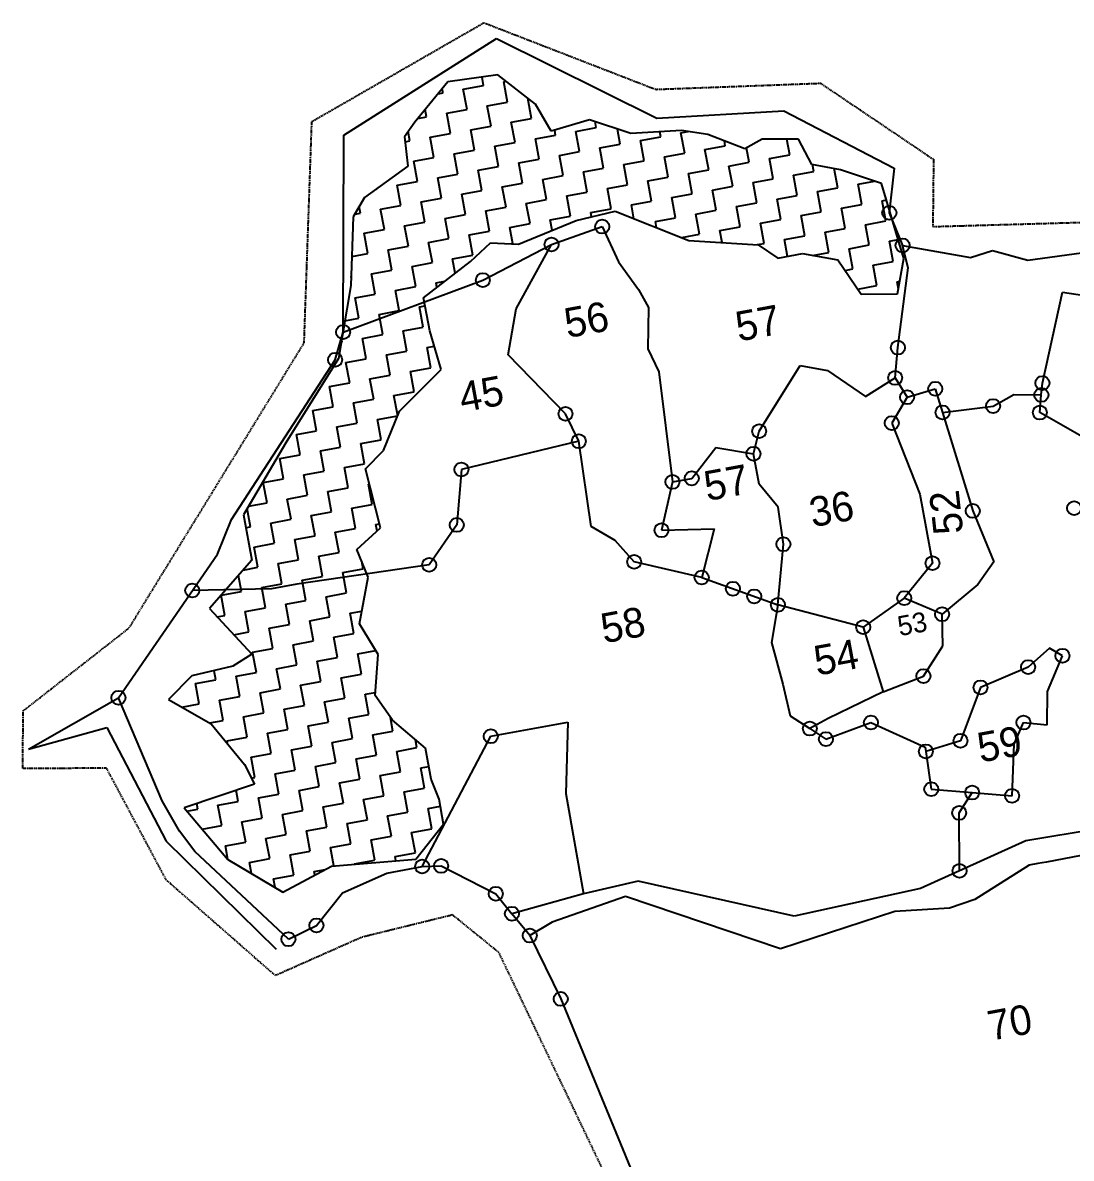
# Model space of a CAD drawing. Header units: metres. Extents: x 321210 to 324666, y 1829391 to 1832703.
# Drawn here: x 321210 to 321871, y 1830655 to 1831370 of the extents above; entities that cross this region are included whole.
import ezdxf

# ---------------------------------------------------------------- set-up
doc = ezdxf.new("R2010")
doc.units = ezdxf.units.M
doc.linetypes.add('DASHDOT', pattern=[1, 0.5, -0.25, 0, -0.25])
for name, color, linetype in [('OFF', 1, 'Continuous'), ('POLY_HATCH', 12, 'Continuous'), ('POLY_PARCEL', 6, 'Continuous'), ('POLY_WATER', 4, 'Continuous'), ('TEXT_PARCEL', 7, 'Continuous'), ('V_BOUND_STREAM_LINE', 7, 'DASHDOT')]:
    doc.layers.add(name, color=color, linetype=linetype)
doc.styles.add('TEXT_MAP', font='')
doc.styles.get('TEXT_MAP').set_extended_font_data('Kruti Dev 050')

msp = doc.modelspace()

# ---------------------------------------------------------------- linework, layer by layer
for centre in [(321756.57, 1831250.55), (321575.54, 1831241.86), (321543.6, 1831230.58), (321764.94, 1831230.05), (321500.27, 1831208.16), (321412.16, 1831175.39), (321761.98, 1831165.59), (321407.11, 1831157.92), (321760.27, 1831146.49), (321785.56, 1831139.67), (321853.05, 1831143.25), (321767.74, 1831134.3), (321852.41, 1831135.74), (321552.38, 1831123.83), (321790.13, 1831124.75), (321821.97, 1831128.77), (321851.48, 1831124.65), (321758.11, 1831118.05), (321674.52, 1831112.94), (321560.78, 1831106.59), (321670.88, 1831098.7), (321486.75, 1831088.77), (321619.83, 1831080.94), (321631.95, 1831083.18), (321809.16, 1831062.61), (321873.05, 1831064.4), (321483.8, 1831053.78), (321612.91, 1831050.44), (321689.75, 1831041.65), (321466.49, 1831028.68), (321595.68, 1831030.57), (321783.81, 1831029.7), (321638.25, 1831020.67), (321317.09, 1831012.48), (321657.97, 1831013.61), (321671.41, 1831008.79), (321686.35, 1831003.44), (321766.01, 1831007.69), (321789.83, 1830997.47), (321740.14, 1830989.35), (321865.73, 1830971.34), (321844.06, 1830964.22), (321778.08, 1830958.57), (321270.5, 1830944.91), (321814.04, 1830951.38), (321706.43, 1830925.43), (321744.99, 1830929.26), (321841.11, 1830929.23), (321505.27, 1830920.56), (321716.62, 1830918.81), (321801.44, 1830917.75), (321779.59, 1830911.04), (321783.04, 1830887.22), (321808.81, 1830885.1), (321833.95, 1830883.03), (321800.63, 1830872.25), (321462.06, 1830838.49), (321473.95, 1830838.84), (321800.85, 1830835.75), (321508.44, 1830821.32), (321518.65, 1830808.74), (321395.35, 1830801.39), (321529.85, 1830794.95), (321377.66, 1830792.62), (321549.37, 1830754.97)]:
    msp.add_circle(centre, 4.42)
at = {"layer": 'OFF'}
msp.add_line((321213.71, 1830912.41), (321270.5, 1830944.91), dxfattribs=at)
at = {"layer": 'POLY_HATCH'}
for p, q in [((321509.82, 1831337.61), (321478.29, 1831333.14)), ((321533.46, 1831319.07), (321509.82, 1831337.61)), ((321478.29, 1831333.14), (321457.36, 1831307.73)), ((321543.34, 1831302.03), (321533.46, 1831319.07)), ((321457.36, 1831307.73), (321450.97, 1831298.48)), ((321567.63, 1831309.2), (321543.34, 1831302.03)), ((321593.5, 1831300.5), (321567.63, 1831309.2)), ((321625.51, 1831302.36), (321593.5, 1831300.5)), ((321642.12, 1831300.04), (321625.51, 1831302.36)), ((321665.38, 1831290.85), (321642.12, 1831300.04)), ((321450.97, 1831298.48), (321453.03, 1831280)), ((321676.39, 1831296.93), (321665.38, 1831290.85)), ((321699.28, 1831297.1), (321676.39, 1831296.93)), ((321707.61, 1831281.13), (321699.28, 1831297.1)), ((321453.03, 1831280), (321425.68, 1831260.14)), ((321725.76, 1831277.74), (321707.61, 1831281.13)), ((321751.63, 1831269.04), (321725.76, 1831277.74)), ((321765.73, 1831221.81), (321751.63, 1831269.04)), ((321425.68, 1831260.14), (321418.48, 1831248.04)), ((321559.12, 1831245.68), (321583.65, 1831251.55)), ((321583.65, 1831251.55), (321630.17, 1831233.19)), ((321418.48, 1831248.04), (321417.03, 1831204.68)), ((321522.75, 1831230.89), (321559.12, 1831245.68)), ((321492.41, 1831219.92), (321505.08, 1831231.68)), ((321505.08, 1831231.68), (321522.75, 1831230.89)), ((321630.17, 1831233.19), (321673.82, 1831230.45)), ((321673.82, 1831230.45), (321686.17, 1831221.96)), ((321686.17, 1831221.96), (321701.81, 1831224.84)), ((321701.81, 1831224.84), (321724.11, 1831220.87)), ((321761.75, 1831199.52), (321765.73, 1831221.81)), ((321462.94, 1831196.98), (321492.41, 1831219.92)), ((321724.11, 1831220.87), (321738.87, 1831199.35)), ((321417.03, 1831204.68), (321409.31, 1831158.81)), ((321466.78, 1831176.13), (321462.94, 1831196.98)), ((321738.87, 1831199.35), (321761.75, 1831199.52)), ((321473.95, 1831151.87), (321466.78, 1831176.13)), ((321409.31, 1831158.81), (321375.99, 1831105.53)), ((321447.8, 1831125.5), (321473.95, 1831151.87)), ((321437.54, 1831100.71), (321447.8, 1831125.5)), ((321375.99, 1831105.53), (321349.29, 1831060.2)), ((321426.19, 1831089.19), (321437.54, 1831100.71)), ((321435.76, 1831051.89), (321426.19, 1831089.19)), ((321349.29, 1831060.2), (321354.58, 1831031.54)), ((321420.73, 1831038.35), (321435.76, 1831051.89)), ((321428, 1831020.83), (321420.73, 1831038.35)), ((321354.58, 1831031.54), (321327.85, 1831001.03)), ((321422.61, 1830991.56), (321428, 1831020.83)), ((321327.85, 1831001.03), (321354.71, 1830972.31)), ((321434.28, 1830972.16), (321422.61, 1830991.56)), ((321354.71, 1830972.31), (321342.63, 1830964.69)), ((321432.32, 1830946.21), (321434.28, 1830972.16)), ((321342.63, 1830964.69), (321316.79, 1830958.59)), ((321316.79, 1830958.59), (321302.01, 1830943.74)), ((321302.01, 1830943.74), (321329.08, 1830928.52)), ((321443.26, 1830930.71), (321432.32, 1830946.21)), ((321329.08, 1830928.52), (321350, 1830902.75)), ((321464.05, 1830913), (321443.26, 1830930.71)), ((321467.65, 1830893.46), (321464.05, 1830913)), ((321350, 1830902.75), (321356.32, 1830890.45)), ((321472.66, 1830880.91), (321467.65, 1830893.46)), ((321356.32, 1830890.45), (321311.88, 1830875.52)), ((321475.54, 1830865.28), (321472.66, 1830880.91)), ((321311.88, 1830875.52), (321339.47, 1830842.89)), ((321458.04, 1830843.2), (321475.54, 1830865.28)), ((321339.47, 1830842.89), (321374.26, 1830822.37)), ((321404.93, 1830838.8), (321458.04, 1830843.2)), ((321374.26, 1830822.37), (321404.93, 1830838.8))]:
    msp.add_line(p, q, dxfattribs=at)
at = {"layer": 'POLY_HATCH', "linetype": 'Continuous'}
for p, q in [((321500.74, 1831330.85), (321499.76, 1831336.18)), ((321475.18, 1831326.14), (321474.69, 1831328.78)), ((321487.96, 1831328.49), (321500.74, 1831330.85)), ((321513.53, 1831333.2), (321515.07, 1831333.49)), ((321515.88, 1831320.42), (321513.53, 1831333.2)), ((321472.04, 1831325.56), (321475.18, 1831326.14)), ((321490.32, 1831315.71), (321487.96, 1831328.49)), ((321528.66, 1831322.78), (321528.71, 1831322.79)), ((321531.02, 1831310), (321528.66, 1831322.78)), ((321464.75, 1831311), (321463.89, 1831315.67)), ((321477.54, 1831313.35), (321490.32, 1831315.71)), ((321503.1, 1831318.07), (321515.88, 1831320.42)), ((321505.46, 1831305.28), (321503.1, 1831318.07)), ((321459.2, 1831309.98), (321464.75, 1831311)), ((321479.89, 1831300.57), (321477.54, 1831313.35)), ((321518.24, 1831307.64), (321531.02, 1831310)), ((321520.59, 1831294.86), (321518.24, 1831307.64)), ((321571.72, 1831304.28), (321571.03, 1831308.06)), ((321454.33, 1831295.86), (321453.24, 1831301.77)), ((321467.11, 1831298.22), (321479.89, 1831300.57)), ((321492.67, 1831302.93), (321505.46, 1831305.28)), ((321495.03, 1831290.15), (321492.67, 1831302.93)), ((321546.16, 1831299.57), (321545.58, 1831302.69)), ((321558.94, 1831301.93), (321571.72, 1831304.28)), ((321561.3, 1831289.14), (321558.94, 1831301.93)), ((321586.86, 1831293.86), (321585.11, 1831303.32)), ((321612.42, 1831298.57), (321611.87, 1831301.57)), ((321625.21, 1831300.92), (321629.77, 1831301.77)), ((321627.56, 1831288.14), (321625.21, 1831300.92)), ((321451.33, 1831295.31), (321454.33, 1831295.86)), ((321469.47, 1831285.44), (321467.11, 1831298.22)), ((321507.81, 1831292.5), (321520.59, 1831294.86)), ((321533.38, 1831297.21), (321546.16, 1831299.57)), ((321535.73, 1831284.43), (321533.38, 1831297.21)), ((321574.08, 1831291.5), (321586.86, 1831293.86)), ((321599.64, 1831296.21), (321612.42, 1831298.57)), ((321602, 1831283.43), (321599.64, 1831296.21)), ((321640.34, 1831290.5), (321653.13, 1831292.85)), ((321653.13, 1831292.85), (321652.56, 1831295.91)), ((321693.83, 1831287.14), (321692, 1831297.05)), ((321482.25, 1831287.79), (321495.03, 1831290.15)), ((321484.6, 1831275.01), (321482.25, 1831287.79)), ((321510.17, 1831279.72), (321507.81, 1831292.5)), ((321548.51, 1831286.79), (321561.3, 1831289.14)), ((321550.87, 1831274.01), (321548.51, 1831286.79)), ((321576.43, 1831278.72), (321574.08, 1831291.5)), ((321614.78, 1831285.79), (321627.56, 1831288.14)), ((321617.14, 1831273), (321614.78, 1831285.79)), ((321642.7, 1831277.72), (321640.34, 1831290.5)), ((321668.26, 1831282.43), (321666.59, 1831291.52)), ((321681.05, 1831284.78), (321693.83, 1831287.14)), ((321456.68, 1831283.08), (321469.47, 1831285.44)), ((321459.04, 1831270.3), (321456.68, 1831283.08)), ((321497.39, 1831277.36), (321510.17, 1831279.72)), ((321522.95, 1831282.08), (321535.73, 1831284.43)), ((321525.31, 1831269.29), (321522.95, 1831282.08)), ((321563.65, 1831276.36), (321576.43, 1831278.72)), ((321589.22, 1831281.07), (321602, 1831283.43)), ((321591.57, 1831268.29), (321589.22, 1831281.07)), ((321655.48, 1831280.07), (321668.26, 1831282.43)), ((321657.84, 1831267.29), (321655.48, 1831280.07)), ((321683.4, 1831272), (321681.05, 1831284.78)), ((321708.96, 1831276.71), (321708.17, 1831281.03)), ((321471.82, 1831272.65), (321484.6, 1831275.01)), ((321474.18, 1831259.87), (321471.82, 1831272.65)), ((321499.74, 1831264.58), (321497.39, 1831277.36)), ((321538.09, 1831271.65), (321550.87, 1831274.01)), ((321540.44, 1831258.87), (321538.09, 1831271.65)), ((321566.01, 1831263.58), (321563.65, 1831276.36)), ((321604.35, 1831270.65), (321617.14, 1831273)), ((321629.92, 1831275.36), (321642.7, 1831277.72)), ((321632.27, 1831262.58), (321629.92, 1831275.36)), ((321670.62, 1831269.65), (321683.4, 1831272)), ((321696.18, 1831274.36), (321708.96, 1831276.71)), ((321698.54, 1831261.57), (321696.18, 1831274.36)), ((321724.1, 1831266.29), (321721.86, 1831278.47)), ((321433.08, 1831265.51), (321433.48, 1831265.59)), ((321433.48, 1831265.59), (321433.44, 1831265.78)), ((321446.26, 1831267.94), (321459.04, 1831270.3)), ((321448.61, 1831255.16), (321446.26, 1831267.94)), ((321486.96, 1831262.23), (321499.74, 1831264.58)), ((321512.52, 1831266.94), (321525.31, 1831269.29)), ((321514.88, 1831254.16), (321512.52, 1831266.94)), ((321578.79, 1831265.94), (321591.57, 1831268.29)), ((321581.15, 1831253.15), (321578.79, 1831265.94)), ((321606.71, 1831257.87), (321604.35, 1831270.65)), ((321645.06, 1831264.93), (321657.84, 1831267.29)), ((321647.41, 1831252.15), (321645.06, 1831264.93)), ((321672.97, 1831256.86), (321670.62, 1831269.65)), ((321711.32, 1831263.93), (321724.1, 1831266.29)), ((321736.88, 1831268.64), (321747.18, 1831270.54)), ((321739.24, 1831255.86), (321736.88, 1831268.64)), ((321461.4, 1831257.52), (321474.18, 1831259.87)), ((321463.75, 1831244.73), (321461.4, 1831257.52)), ((321489.32, 1831249.45), (321486.96, 1831262.23)), ((321527.66, 1831256.51), (321540.44, 1831258.87)), ((321553.23, 1831261.22), (321566.01, 1831263.58)), ((321555.58, 1831248.44), (321553.23, 1831261.22)), ((321593.93, 1831255.51), (321606.71, 1831257.87)), ((321619.49, 1831260.22), (321632.27, 1831262.58)), ((321621.85, 1831247.44), (321619.49, 1831260.22)), ((321685.76, 1831259.22), (321698.54, 1831261.57)), ((321688.11, 1831246.44), (321685.76, 1831259.22)), ((321713.68, 1831251.15), (321711.32, 1831263.93)), ((321752.02, 1831258.22), (321754.72, 1831258.71)), ((321754.38, 1831245.43), (321752.02, 1831258.22)), ((321419.52, 1831249.8), (321423.05, 1831250.45)), ((321423.05, 1831250.45), (321422.31, 1831254.48)), ((321435.83, 1831252.8), (321448.61, 1831255.16)), ((321438.19, 1831240.02), (321435.83, 1831252.8)), ((321502.1, 1831251.8), (321514.88, 1831254.16)), ((321504.45, 1831239.02), (321502.1, 1831251.8)), ((321530.02, 1831243.73), (321527.66, 1831256.51)), ((321568.36, 1831250.8), (321581.15, 1831253.15)), ((321568.88, 1831248.01), (321568.36, 1831250.8)), ((321595.52, 1831246.86), (321593.93, 1831255.51)), ((321634.63, 1831249.8), (321647.41, 1831252.15)), ((321660.19, 1831254.51), (321672.97, 1831256.86)), ((321662.55, 1831241.73), (321660.19, 1831254.51)), ((321700.89, 1831248.79), (321713.68, 1831251.15)), ((321726.46, 1831253.5), (321739.24, 1831255.86)), ((321728.81, 1831240.72), (321726.46, 1831253.5)), ((321450.97, 1831242.38), (321463.75, 1831244.73)), ((321476.53, 1831247.09), (321489.32, 1831249.45)), ((321478.89, 1831234.31), (321476.53, 1831247.09)), ((321517.24, 1831241.37), (321530.02, 1831243.73)), ((321542.8, 1831246.09), (321555.58, 1831248.44)), ((321544.01, 1831239.54), (321542.8, 1831246.09)), ((321609.07, 1831245.08), (321621.85, 1831247.44)), ((321609.77, 1831241.24), (321609.07, 1831245.08)), ((321636.98, 1831237.01), (321634.63, 1831249.8)), ((321675.33, 1831244.08), (321688.11, 1831246.44)), ((321677.69, 1831231.3), (321675.33, 1831244.08)), ((321703.25, 1831236.01), (321700.89, 1831248.79)), ((321741.6, 1831243.08), (321754.38, 1831245.43)), ((321743.95, 1831230.3), (321741.6, 1831243.08)), ((321425.41, 1831237.67), (321438.19, 1831240.02)), ((321427.76, 1831224.88), (321425.41, 1831237.67)), ((321453.33, 1831229.6), (321450.97, 1831242.38)), ((321491.67, 1831236.66), (321504.45, 1831239.02)), ((321494.03, 1831223.88), (321491.67, 1831236.66)), ((321519.14, 1831231.05), (321517.24, 1831241.37)), ((321625.73, 1831234.94), (321636.98, 1831237.01)), ((321649.77, 1831239.37), (321662.55, 1831241.73)), ((321651.15, 1831231.87), (321649.77, 1831239.37)), ((321690.47, 1831233.66), (321703.25, 1831236.01)), ((321716.03, 1831238.37), (321728.81, 1831240.72)), ((321718.39, 1831225.59), (321716.03, 1831238.37)), ((321440.54, 1831227.24), (321453.33, 1831229.6)), ((321466.11, 1831231.95), (321478.89, 1831234.31)), ((321468.46, 1831219.17), (321466.11, 1831231.95)), ((321673.28, 1831230.49), (321677.69, 1831231.3)), ((321692.41, 1831223.11), (321690.47, 1831233.66)), ((321731.17, 1831227.94), (321743.95, 1831230.3)), ((321756.73, 1831232.65), (321762.19, 1831233.66)), ((321759.09, 1831219.87), (321756.73, 1831232.65)), ((321417.64, 1831223.02), (321427.76, 1831224.88)), ((321442.9, 1831214.46), (321440.54, 1831227.24)), ((321481.25, 1831221.53), (321494.03, 1831223.88)), ((321482.91, 1831212.52), (321481.25, 1831221.53)), ((321708.19, 1831223.71), (321718.39, 1831225.59)), ((321733.53, 1831215.16), (321731.17, 1831227.94)), ((321430.12, 1831212.1), (321442.9, 1831214.46)), ((321455.68, 1831216.81), (321468.46, 1831219.17)), ((321458.04, 1831204.03), (321455.68, 1831216.81)), ((321728.64, 1831214.26), (321733.53, 1831215.16)), ((321746.31, 1831217.51), (321759.09, 1831219.87)), ((321748.66, 1831204.73), (321746.31, 1831217.51)), ((321417.2, 1831209.72), (321417.34, 1831209.75)), ((321417.34, 1831209.75), (321417.22, 1831210.36)), ((321432.47, 1831199.32), (321430.12, 1831212.1)), ((321470.82, 1831206.39), (321476.34, 1831207.41)), ((321761.45, 1831207.09), (321763.16, 1831207.4)), ((321762.29, 1831202.52), (321761.45, 1831207.09)), ((321445.26, 1831201.68), (321458.04, 1831204.03)), ((321447.61, 1831188.89), (321445.26, 1831201.68)), ((321471.35, 1831203.52), (321470.82, 1831206.39)), ((321736.69, 1831202.53), (321748.66, 1831204.73)), ((321419.69, 1831196.96), (321432.47, 1831199.32)), ((321422.05, 1831184.18), (321419.69, 1831196.96)), ((321434.83, 1831186.54), (321447.61, 1831188.89)), ((321437.19, 1831173.76), (321434.83, 1831186.54)), ((321460.39, 1831191.25), (321463.88, 1831191.89)), ((321462.75, 1831178.47), (321460.39, 1831191.25)), ((321413.31, 1831182.57), (321422.05, 1831184.18)), ((321449.97, 1831176.11), (321462.75, 1831178.47)), ((321424.4, 1831171.4), (321437.19, 1831173.76)), ((321426.76, 1831158.62), (321424.4, 1831171.4)), ((321452.32, 1831163.33), (321449.97, 1831176.11)), ((321411.02, 1831168.93), (321411.62, 1831169.04)), ((321411.62, 1831169.04), (321411.31, 1831170.71)), ((321465.11, 1831165.69), (321469.62, 1831166.52)), ((321467.46, 1831152.9), (321465.11, 1831165.69)), ((321413.98, 1831156.26), (321426.76, 1831158.62)), ((321439.54, 1831160.97), (321452.32, 1831163.33)), ((321441.9, 1831148.19), (321439.54, 1831160.97)), ((321416.33, 1831143.48), (321413.98, 1831156.26)), ((321454.68, 1831150.55), (321467.46, 1831152.9)), ((321457.04, 1831137.77), (321454.68, 1831150.55)), ((321403.55, 1831141.12), (321416.33, 1831143.48)), ((321429.12, 1831145.84), (321441.9, 1831148.19)), ((321431.47, 1831133.05), (321429.12, 1831145.84)), ((321405.91, 1831128.34), (321403.55, 1831141.12)), ((321444.25, 1831135.41), (321457.04, 1831137.77)), ((321446.61, 1831122.63), (321444.25, 1831135.41)), ((321393.13, 1831125.99), (321405.91, 1831128.34)), ((321418.69, 1831130.7), (321431.47, 1831133.05)), ((321421.05, 1831117.92), (321418.69, 1831130.7)), ((321395.48, 1831113.2), (321393.13, 1831125.99)), ((321433.83, 1831120.27), (321446.61, 1831122.63)), ((321408.26, 1831115.56), (321421.05, 1831117.92)), ((321410.62, 1831102.78), (321408.26, 1831115.56)), ((321436.18, 1831107.49), (321433.83, 1831120.27)), ((321382.7, 1831110.85), (321395.48, 1831113.2)), ((321385.06, 1831098.07), (321382.7, 1831110.85)), ((321423.4, 1831105.13), (321436.18, 1831107.49)), ((321397.84, 1831100.42), (321410.62, 1831102.78)), ((321400.19, 1831087.64), (321397.84, 1831100.42)), ((321425.76, 1831092.35), (321423.4, 1831105.13)), ((321372.27, 1831095.71), (321385.06, 1831098.07)), ((321374.63, 1831082.93), (321372.27, 1831095.71)), ((321387.41, 1831085.29), (321400.19, 1831087.64)), ((321389.77, 1831072.5), (321387.41, 1831085.29)), ((321412.97, 1831090), (321425.76, 1831092.35)), ((321415.33, 1831077.21), (321412.97, 1831090)), ((321361.85, 1831080.57), (321374.63, 1831082.93)), ((321364.2, 1831067.79), (321361.85, 1831080.57)), ((321428.11, 1831079.57), (321428.63, 1831079.67)), ((321430.47, 1831066.79), (321428.11, 1831079.57)), ((321376.98, 1831070.15), (321389.77, 1831072.5)), ((321402.55, 1831074.86), (321415.33, 1831077.21)), ((321404.9, 1831062.08), (321402.55, 1831074.86)), ((321353.78, 1831052.65), (321351.65, 1831064.2)), ((321352.49, 1831065.63), (321364.2, 1831067.79)), ((321379.34, 1831057.37), (321376.98, 1831070.15)), ((321417.69, 1831064.43), (321430.47, 1831066.79)), ((321420.04, 1831051.65), (321417.69, 1831064.43)), ((321366.56, 1831055.01), (321379.34, 1831057.37)), ((321392.12, 1831059.72), (321404.9, 1831062.08)), ((321394.48, 1831046.94), (321392.12, 1831059.72)), ((321350.79, 1831052.1), (321353.78, 1831052.65)), ((321368.91, 1831042.23), (321366.56, 1831055.01)), ((321407.26, 1831049.3), (321420.04, 1831051.65)), ((321432.82, 1831054.01), (321435.11, 1831054.43)), ((321433.58, 1831049.93), (321432.82, 1831054.01)), ((321381.7, 1831044.58), (321394.48, 1831046.94)), ((321384.05, 1831031.8), (321381.7, 1831044.58)), ((321409.62, 1831036.51), (321407.26, 1831049.3)), ((321356.13, 1831039.87), (321368.91, 1831042.23)), ((321358.49, 1831027.09), (321356.13, 1831039.87)), ((321396.83, 1831034.16), (321409.62, 1831036.51)), ((321371.27, 1831029.45), (321384.05, 1831031.8)), ((321373.63, 1831016.66), (321371.27, 1831029.45)), ((321399.19, 1831021.38), (321396.83, 1831034.16)), ((321424.75, 1831026.09), (321423.9, 1831030.7)), ((321348.06, 1831011.95), (321346.21, 1831021.99)), ((321349.17, 1831025.37), (321358.49, 1831027.09)), ((321386.41, 1831019.02), (321399.19, 1831021.38)), ((321411.97, 1831023.73), (321424.75, 1831026.09)), ((321414.33, 1831010.95), (321411.97, 1831023.73)), ((321360.84, 1831014.31), (321373.63, 1831016.66)), ((321363.2, 1831001.53), (321360.84, 1831014.31)), ((321388.76, 1831006.24), (321386.41, 1831019.02)), ((321337.64, 1830996.81), (321335.29, 1831009.53)), ((321335.37, 1831009.61), (321348.06, 1831011.95)), ((321401.55, 1831008.59), (321414.33, 1831010.95)), ((321403.9, 1830995.81), (321401.55, 1831008.59)), ((321350.42, 1830999.17), (321363.2, 1831001.53)), ((321375.98, 1831003.88), (321388.76, 1831006.24)), ((321378.34, 1830991.1), (321375.98, 1831003.88)), ((321416.68, 1830998.17), (321424.08, 1830999.53)), ((321332.65, 1830995.89), (321337.64, 1830996.81)), ((321352.77, 1830986.39), (321350.42, 1830999.17)), ((321391.12, 1830993.46), (321403.9, 1830995.81)), ((321393.48, 1830980.67), (321391.12, 1830993.46)), ((321419.04, 1830985.39), (321416.68, 1830998.17)), ((321343.19, 1830984.62), (321352.77, 1830986.39)), ((321365.56, 1830988.74), (321378.34, 1830991.1)), ((321367.91, 1830975.96), (321365.56, 1830988.74)), ((321406.26, 1830983.03), (321419.04, 1830985.39)), ((321380.69, 1830978.32), (321393.48, 1830980.67)), ((321383.05, 1830965.54), (321380.69, 1830978.32)), ((321408.61, 1830970.25), (321406.26, 1830983.03)), ((321355.13, 1830973.61), (321367.91, 1830975.96)), ((321357.49, 1830960.82), (321355.13, 1830973.61)), ((321421.4, 1830972.6), (321432.75, 1830974.7)), ((321423.75, 1830959.82), (321421.4, 1830972.6)), ((321370.27, 1830963.18), (321383.05, 1830965.54)), ((321395.83, 1830967.89), (321408.61, 1830970.25)), ((321398.19, 1830955.11), (321395.83, 1830967.89)), ((321331.92, 1830956.11), (321330.85, 1830961.91)), ((321344.7, 1830958.47), (321357.49, 1830960.82)), ((321347.06, 1830945.69), (321344.7, 1830958.47)), ((321372.62, 1830950.4), (321370.27, 1830963.18)), ((321410.97, 1830957.47), (321423.75, 1830959.82)), ((321413.33, 1830944.68), (321410.97, 1830957.47)), ((321319.14, 1830953.76), (321331.92, 1830956.11)), ((321321.5, 1830940.97), (321319.14, 1830953.76)), ((321359.84, 1830948.04), (321372.62, 1830950.4)), ((321385.41, 1830952.75), (321398.19, 1830955.11)), ((321387.76, 1830939.97), (321385.41, 1830952.75)), ((321334.28, 1830943.33), (321347.06, 1830945.69)), ((321336.63, 1830930.55), (321334.28, 1830943.33)), ((321362.2, 1830935.26), (321359.84, 1830948.04)), ((321400.54, 1830942.33), (321413.33, 1830944.68)), ((321402.9, 1830929.55), (321400.54, 1830942.33)), ((321426.11, 1830947.04), (321432.47, 1830948.21)), ((321428.46, 1830934.26), (321426.11, 1830947.04)), ((321310.52, 1830938.95), (321321.5, 1830940.97)), ((321349.42, 1830932.9), (321362.2, 1830935.26)), ((321374.98, 1830937.62), (321387.76, 1830939.97)), ((321377.34, 1830924.83), (321374.98, 1830937.62)), ((321328.23, 1830929), (321336.63, 1830930.55)), ((321351.77, 1830920.12), (321349.42, 1830932.9)), ((321390.12, 1830927.19), (321402.9, 1830929.55)), ((321415.68, 1830931.9), (321428.46, 1830934.26)), ((321418.04, 1830919.12), (321415.68, 1830931.9)), ((321443.6, 1830923.83), (321442, 1830932.49)), ((321364.55, 1830922.48), (321377.34, 1830924.83)), ((321366.91, 1830909.7), (321364.55, 1830922.48)), ((321392.47, 1830914.41), (321390.12, 1830927.19)), ((321430.82, 1830921.48), (321443.6, 1830923.83)), ((321433.17, 1830908.69), (321430.82, 1830921.48)), ((321338.99, 1830917.77), (321351.77, 1830920.12)), ((321339.34, 1830915.89), (321338.99, 1830917.77)), ((321379.69, 1830912.05), (321392.47, 1830914.41)), ((321405.26, 1830916.76), (321418.04, 1830919.12)), ((321407.61, 1830903.98), (321405.26, 1830916.76)), ((321458.74, 1830913.41), (321457.84, 1830918.29)), ((321354.13, 1830907.34), (321366.91, 1830909.7)), ((321356.48, 1830894.56), (321354.13, 1830907.34)), ((321382.05, 1830899.27), (321379.69, 1830912.05)), ((321420.39, 1830906.34), (321433.17, 1830908.69)), ((321422.75, 1830893.56), (321420.39, 1830906.34)), ((321445.96, 1830911.05), (321458.74, 1830913.41)), ((321448.31, 1830898.27), (321445.96, 1830911.05)), ((321369.27, 1830896.91), (321382.05, 1830899.27)), ((321394.83, 1830901.63), (321407.61, 1830903.98)), ((321397.18, 1830888.84), (321394.83, 1830901.63)), ((321461.09, 1830900.62), (321466.16, 1830901.56)), ((321463.45, 1830887.84), (321461.09, 1830900.62)), ((321354.4, 1830894.18), (321356.48, 1830894.56)), ((321371.62, 1830884.13), (321369.27, 1830896.91)), ((321409.97, 1830891.2), (321422.75, 1830893.56)), ((321435.53, 1830895.91), (321448.31, 1830898.27)), ((321437.89, 1830883.13), (321435.53, 1830895.91)), ((321346.06, 1830879.42), (321344.74, 1830886.56)), ((321384.4, 1830886.49), (321397.18, 1830888.84)), ((321386.76, 1830873.71), (321384.4, 1830886.49)), ((321412.32, 1830878.42), (321409.97, 1830891.2)), ((321450.67, 1830885.49), (321463.45, 1830887.84)), ((321453.02, 1830872.7), (321450.67, 1830885.49)), ((321320.49, 1830874.71), (321319.85, 1830878.2)), ((321333.28, 1830877.06), (321346.06, 1830879.42)), ((321358.84, 1830881.78), (321371.62, 1830884.13)), ((321361.2, 1830868.99), (321358.84, 1830881.78)), ((321399.54, 1830876.06), (321412.32, 1830878.42)), ((321425.1, 1830880.77), (321437.89, 1830883.13)), ((321427.46, 1830867.99), (321425.1, 1830880.77)), ((321313.64, 1830873.45), (321320.49, 1830874.71)), ((321335.63, 1830864.28), (321333.28, 1830877.06)), ((321373.98, 1830871.35), (321386.76, 1830873.71)), ((321376.33, 1830858.57), (321373.98, 1830871.35)), ((321401.9, 1830863.28), (321399.54, 1830876.06)), ((321440.24, 1830870.35), (321453.02, 1830872.7)), ((321465.81, 1830875.06), (321473.48, 1830876.47)), ((321468.16, 1830862.28), (321465.81, 1830875.06)), ((321323.31, 1830862.01), (321335.63, 1830864.28)), ((321348.41, 1830866.64), (321361.2, 1830868.99)), ((321350.77, 1830853.86), (321348.41, 1830866.64)), ((321414.68, 1830865.64), (321427.46, 1830867.99)), ((321417.03, 1830852.85), (321414.68, 1830865.64)), ((321442.6, 1830857.57), (321440.24, 1830870.35)), ((321363.55, 1830856.21), (321376.33, 1830858.57)), ((321365.91, 1830843.43), (321363.55, 1830856.21)), ((321389.11, 1830860.92), (321401.9, 1830863.28)), ((321391.47, 1830848.14), (321389.11, 1830860.92)), ((321429.82, 1830855.21), (321442.6, 1830857.57)), ((321455.38, 1830859.92), (321468.16, 1830862.28)), ((321457.74, 1830847.14), (321455.38, 1830859.92)), ((321337.99, 1830851.5), (321350.77, 1830853.86)), ((321339.59, 1830842.82), (321337.99, 1830851.5)), ((321404.25, 1830850.5), (321417.03, 1830852.85)), ((321406.39, 1830838.92), (321404.25, 1830850.5)), ((321432.17, 1830842.43), (321429.82, 1830855.21)), ((321353.12, 1830841.07), (321365.91, 1830843.43)), ((321378.69, 1830845.79), (321391.47, 1830848.14)), ((321381.04, 1830833), (321378.69, 1830845.79)), ((321419.39, 1830840.07), (321432.17, 1830842.43)), ((321444.95, 1830844.78), (321457.74, 1830847.14)), ((321445.44, 1830842.16), (321444.95, 1830844.78)), ((321354.41, 1830834.08), (321353.12, 1830841.07)), ((321393.83, 1830835.36), (321400.97, 1830836.68)), ((321394.25, 1830833.08), (321393.83, 1830835.36)), ((321419.4, 1830840), (321419.39, 1830840.07)), ((321368.26, 1830830.65), (321381.04, 1830833)), ((321369.24, 1830825.33), (321368.26, 1830830.65))]:
    msp.add_line(p, q, dxfattribs=at)
at = {"layer": 'POLY_PARCEL'}
for p, q in [((321543.6, 1831230.58), (321575.54, 1831241.86)), ((321575.54, 1831241.86), (321585.89, 1831219.76)), ((321500.27, 1831208.16), (321543.6, 1831230.58)), ((321521.35, 1831190.13), (321543.6, 1831230.58)), ((321768.39, 1831215.83), (321764.94, 1831230.05)), ((321585.89, 1831219.76), (321598.51, 1831202.26)), ((321761.98, 1831165.59), (321768.39, 1831215.83)), ((321412.16, 1831175.39), (321500.27, 1831208.16)), ((321598.51, 1831202.26), (321604.79, 1831190.89)), ((321853.05, 1831143.25), (321865.81, 1831200.52)), ((321865.81, 1831200.52), (321921.43, 1831192.46)), ((321516.27, 1831161.01), (321521.35, 1831190.13)), ((321604.79, 1831190.89), (321604.39, 1831164.73)), ((321604.39, 1831164.73), (321611.22, 1831150.33)), ((321760.27, 1831146.49), (321761.98, 1831165.59)), ((321552.38, 1831123.83), (321516.27, 1831161.01)), ((321611.22, 1831150.33), (321619.83, 1831080.94)), ((321674.52, 1831112.94), (321700.34, 1831154.23)), ((321700.34, 1831154.23), (321717.63, 1831151.15)), ((321717.63, 1831151.15), (321741.56, 1831134.69)), ((321741.56, 1831134.69), (321760.27, 1831146.49)), ((321760.27, 1831146.49), (321767.74, 1831134.3)), ((321852.41, 1831135.74), (321853.05, 1831143.25)), ((321767.74, 1831134.3), (321785.56, 1831139.67)), ((321785.56, 1831139.67), (321790.13, 1831124.75)), ((321821.97, 1831128.77), (321835.09, 1831136)), ((321835.09, 1831136), (321852.41, 1831135.74)), ((321851.48, 1831124.65), (321852.41, 1831135.74)), ((321767.74, 1831134.3), (321758.11, 1831118.05)), ((321790.13, 1831124.75), (321821.97, 1831128.77)), ((321560.78, 1831106.59), (321552.38, 1831123.83)), ((321790.13, 1831124.75), (321809.16, 1831062.61)), ((321894.31, 1831100.1), (321851.48, 1831124.65)), ((321758.11, 1831118.05), (321775.8, 1831073.2)), ((321670.88, 1831098.7), (321674.52, 1831112.94)), ((321560.78, 1831106.59), (321486.75, 1831088.77)), ((321568.62, 1831052.72), (321560.78, 1831106.59)), ((321631.95, 1831083.18), (321647.16, 1831102.68)), ((321647.16, 1831102.68), (321670.88, 1831098.7)), ((321674.42, 1831079.52), (321670.88, 1831098.7)), ((321486.75, 1831088.77), (321483.8, 1831053.78)), ((321619.83, 1831080.94), (321612.91, 1831050.44)), ((321619.83, 1831080.94), (321631.95, 1831083.18)), ((321686.49, 1831065.05), (321674.42, 1831079.52)), ((321775.8, 1831073.2), (321783.81, 1831029.7)), ((321689.75, 1831041.65), (321686.49, 1831065.05)), ((321809.16, 1831062.61), (321822.38, 1831030.6)), ((321483.8, 1831053.78), (321466.49, 1831028.68)), ((321583.8, 1831044.03), (321568.62, 1831052.72)), ((321612.91, 1831050.44), (321646.18, 1831051.36)), ((321646.18, 1831051.36), (321638.25, 1831020.67)), ((321595.68, 1831030.57), (321583.8, 1831044.03)), ((321686.35, 1831003.44), (321689.75, 1831041.65)), ((321466.49, 1831028.68), (321383.08, 1831016.43)), ((321638.25, 1831020.67), (321595.68, 1831030.57)), ((321783.81, 1831029.7), (321766.01, 1831007.69)), ((321822.38, 1831030.6), (321812.48, 1831016.26)), ((321383.08, 1831016.43), (321366.92, 1831013.45)), ((321638.25, 1831020.67), (321686.35, 1831003.44)), ((321812.48, 1831016.26), (321789.83, 1830997.47)), ((321366.92, 1831013.45), (321317.09, 1831012.48)), ((321766.01, 1831007.69), (321740.14, 1830989.35)), ((321789.83, 1830997.47), (321766.01, 1831007.69)), ((321686.35, 1831003.44), (321682.36, 1830979.75)), ((321740.14, 1830989.35), (321686.35, 1831003.44)), ((321790.28, 1830977.55), (321789.83, 1830997.47)), ((321740.14, 1830989.35), (321752.69, 1830948.66)), ((321682.36, 1830979.75), (321689.34, 1830953.45)), ((321778.08, 1830958.57), (321790.28, 1830977.55)), ((321857.54, 1830976.1), (321844.06, 1830964.22)), ((321856.32, 1830948.73), (321865.73, 1830971.34)), ((321865.73, 1830971.34), (321857.54, 1830976.1)), ((321844.06, 1830964.22), (321814.04, 1830951.38)), ((321752.69, 1830948.66), (321778.08, 1830958.57)), ((321689.34, 1830953.45), (321694.07, 1830933.44)), ((321814.04, 1830951.38), (321801.44, 1830917.75)), ((321752.69, 1830948.66), (321718.1, 1830931.82)), ((321856, 1830927.8), (321856.32, 1830948.73)), ((321505.27, 1830920.56), (321553.77, 1830929.5)), ((321553.77, 1830929.5), (321552.67, 1830884.42)), ((321694.07, 1830933.44), (321706.43, 1830925.43)), ((321718.1, 1830931.82), (321706.43, 1830925.43)), ((321716.62, 1830918.81), (321744.99, 1830929.26)), ((321744.99, 1830929.26), (321779.21, 1830913.65)), ((321835.26, 1830915.63), (321841.11, 1830929.23)), ((321841.11, 1830929.23), (321856, 1830927.8)), ((321706.43, 1830925.43), (321716.62, 1830918.81)), ((321462.06, 1830838.49), (321505.27, 1830920.56)), ((321779.21, 1830913.65), (321779.59, 1830911.04)), ((321801.44, 1830917.75), (321779.59, 1830911.04)), ((321833.95, 1830883.03), (321835.26, 1830915.63)), ((321779.59, 1830911.04), (321783.04, 1830887.22)), ((321783.04, 1830887.22), (321808.81, 1830885.1)), ((321800.63, 1830872.25), (321808.81, 1830885.1)), ((321808.81, 1830885.1), (321833.95, 1830883.03)), ((321552.67, 1830884.42), (321563.68, 1830821.32)), ((321800.85, 1830835.75), (321800.63, 1830872.25))]:
    msp.add_line(p, q, dxfattribs=at)
at = {"layer": 'POLY_WATER'}
for p, q in [((321412.54, 1831299.52), (321508.88, 1831360.45)), ((321508.88, 1831360.45), (321610.08, 1831310.21)), ((321610.08, 1831310.21), (321690.13, 1831314.86)), ((321690.13, 1831314.86), (321759.66, 1831278.68)), ((321412.16, 1831175.39), (321412.54, 1831299.52)), ((321759.66, 1831278.68), (321756.57, 1831250.55)), ((321756.57, 1831250.55), (321764.94, 1831230.05)), ((321764.94, 1831230.05), (321807.74, 1831222.32)), ((321807.74, 1831222.32), (321821.64, 1831226.72)), ((321821.64, 1831226.72), (321843.89, 1831220.72)), ((321843.89, 1831220.72), (321882.45, 1831225.99)), ((321407.11, 1831157.92), (321412.16, 1831175.39)), ((321341.74, 1831057.24), (321407.11, 1831157.92)), ((321332.89, 1831035.41), (321341.74, 1831057.24)), ((321270.5, 1830944.91), (321332.89, 1831035.41)), ((321298.13, 1830879.92), (321270.5, 1830944.91)), ((321213.71, 1830912.41), (321263.21, 1830926.15)), ((321263.21, 1830926.15), (321300.7, 1830854.51)), ((321309.01, 1830860.8), (321298.13, 1830879.92)), ((321980.96, 1830877.46), (321842.71, 1830854.65)), ((321318.74, 1830847.9), (321309.01, 1830860.8)), ((321300.7, 1830854.51), (321369.91, 1830786.4)), ((321842.71, 1830854.65), (321776.13, 1830824.59)), ((321377.66, 1830792.62), (321318.74, 1830847.9)), ((321439.83, 1830834.39), (321462.06, 1830838.49)), ((321462.06, 1830838.49), (321473.95, 1830838.84)), ((321473.95, 1830838.84), (321508.44, 1830821.32)), ((321844.7, 1830839.24), (321810.48, 1830817.67)), ((321411.8, 1830821.88), (321439.83, 1830834.39)), ((321598.11, 1830829.14), (321563.68, 1830821.32)), ((321696.52, 1830807.25), (321598.11, 1830829.14)), ((321395.35, 1830801.39), (321411.8, 1830821.88)), ((321508.44, 1830821.32), (321518.65, 1830808.74)), ((321563.68, 1830821.32), (321518.65, 1830808.74)), ((321776.13, 1830824.59), (321696.52, 1830807.25)), ((321590.27, 1830819.49), (321544.01, 1830803.33)), ((321688.02, 1830786.62), (321590.27, 1830819.49)), ((321810.48, 1830817.67), (321794.51, 1830812.18)), ((321529.85, 1830794.95), (321518.65, 1830808.74)), ((321760.09, 1830810.08), (321688.02, 1830786.62)), ((321794.51, 1830812.18), (321760.09, 1830810.08)), ((321377.66, 1830792.62), (321395.35, 1830801.39)), ((321544.01, 1830803.33), (321529.85, 1830794.95)), ((321529.85, 1830794.95), (321549.37, 1830754.97)), ((321549.37, 1830754.97), (321599.14, 1830634.63))]:
    msp.add_line(p, q, dxfattribs=at)
msp.add_arc((322399.9, 1827954.79), 2937.4, 99.16051, 100.89498, dxfattribs=at)
at = {"layer": 'V_BOUND_STREAM_LINE'}
for p, q in [((321392.47, 1831308.11), (321500.94, 1831370.41)), ((321500.94, 1831370.41), (321609.3, 1831328.39)), ((321609.3, 1831328.39), (321713.25, 1831332.27)), ((321713.25, 1831332.27), (321784.43, 1831284.28)), ((321387.61, 1831168.55), (321392.47, 1831308.11)), ((321784.43, 1831284.28), (321784, 1831241.9)), ((321784, 1831241.9), (321950.54, 1831246.62)), ((321277.3, 1830988.93), (321387.61, 1831168.55)), ((321210.49, 1830936.66), (321277.3, 1830988.93)), ((321210.16, 1830900.17), (321210.49, 1830936.66)), ((321263.02, 1830900.51), (321210.16, 1830900.17)), ((321300.73, 1830829.9), (321263.02, 1830900.51)), ((321369.45, 1830769.7), (321300.73, 1830829.9)), ((321481.19, 1830807.93), (321423.81, 1830793.82)), ((321510.46, 1830784.2), (321481.19, 1830807.93)), ((321423.81, 1830793.82), (321369.45, 1830769.7)), ((321592.68, 1830612.5), (321510.46, 1830784.2))]:
    msp.add_line(p, q, dxfattribs=at)

# ---------------------------------------------------------------- texts
at = {"layer": 'TEXT_PARCEL', "style": 'TEXT_MAP'}
for s, height, rotation, p in [('56', 18.716, 10.44308, (321553.59, 1831171.56)), ('57', 18.716, 10.44308, (321661.54, 1831169.39)), ('45', 18.716, 10.44308, (321487.3, 1831124.8)), ('57', 18.716, 10.44308, (321641.67, 1831068.82)), ('36', 18.716, 10.44308, (321708.1, 1831052.28)), ('52', 18.716, 96.20347, (321803.24, 1831048.83)), ('58', 18.716, 10.44308, (321576.57, 1830979.11)), ('53', 12.477, 10.44308, (321763.04, 1830983.66)), ('54', 18.716, 10.44308, (321710.98, 1830958.72)), ('59', 18.716, 10.44308, (321814.01, 1830903.95)), ('70', 18.716, 10.44308, (321820.48, 1830728.58))]:
    msp.add_text(s, height=height, rotation=rotation, dxfattribs=at).set_placement(p)

doc.saveas('drawing.dxf')
